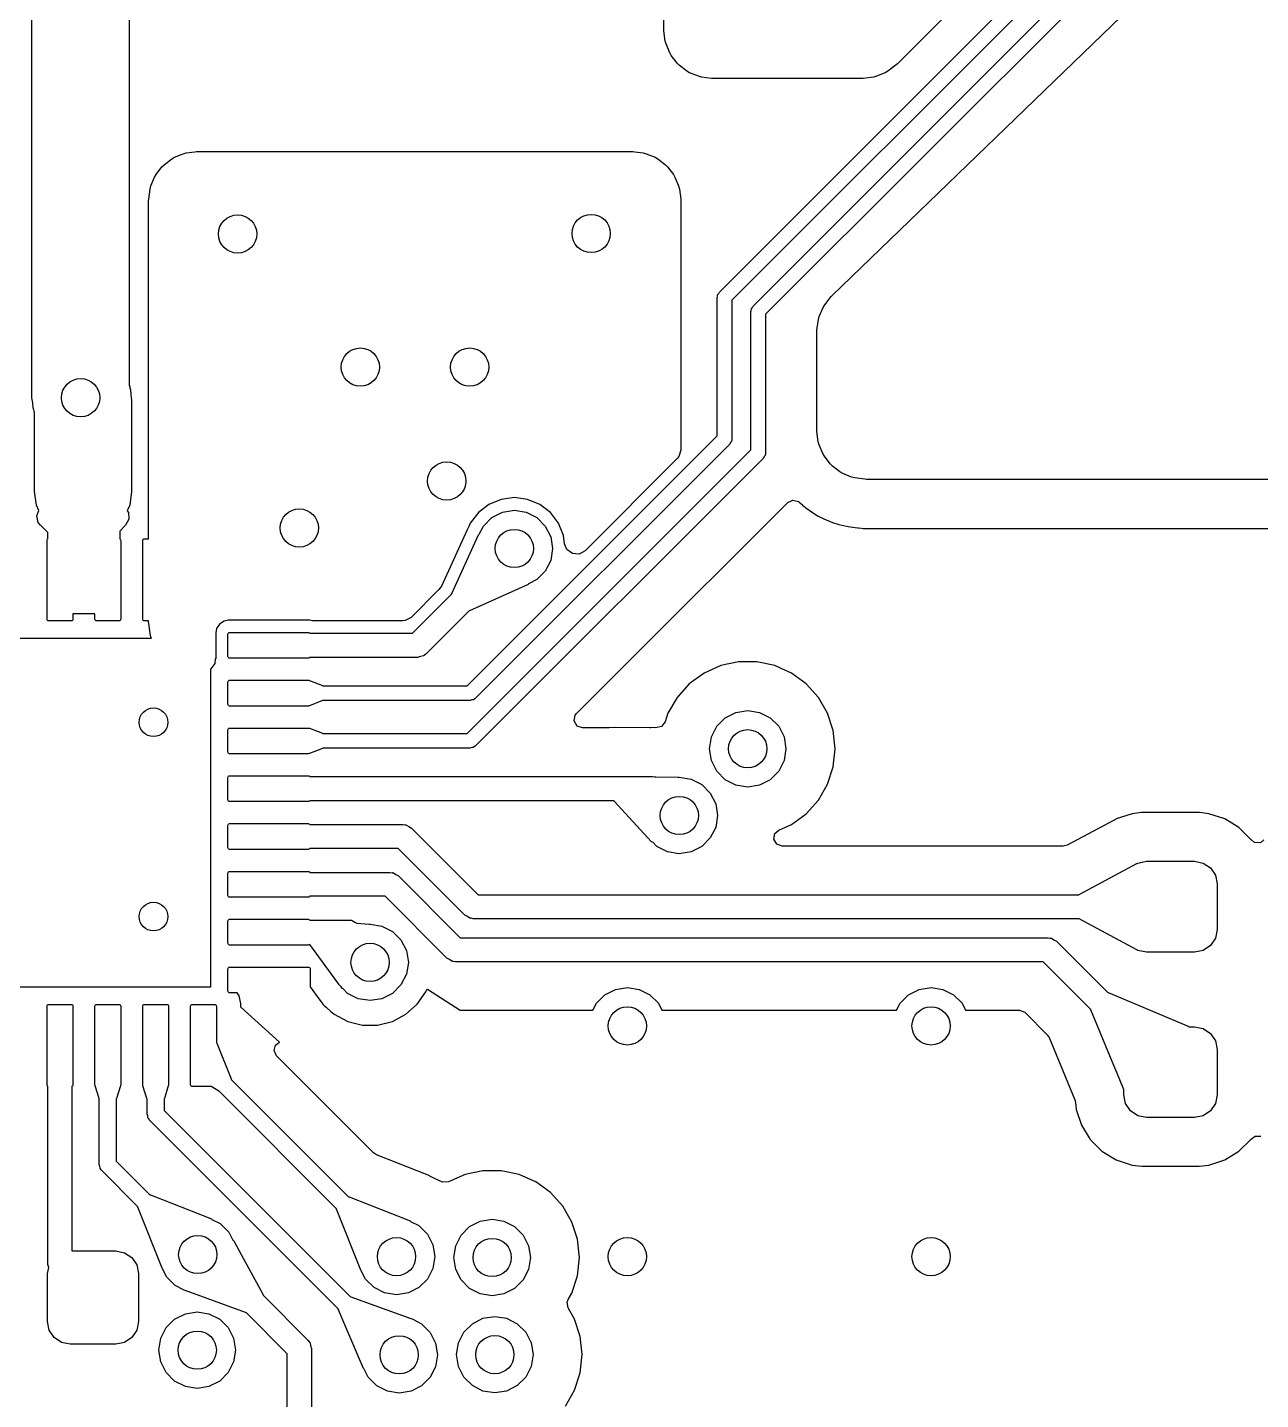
# Model space of a CAD drawing. Extents: x 106.8 to 191.4, y -142.2 to -57.6.
# Drawn here: x 153.02 to 165.91, y -133.39 to -119.04 of the extents above; entities that cross this region are included whole.
import ezdxf

# ---------------------------------------------------------------- set-up
doc = ezdxf.new("R2010")
doc.units = 0
doc.layers.add('BLACK', color=7, linetype='CONTINUOUS')

msp = doc.modelspace()

# ---------------------------------------------------------------- linework, layer by layer
at = {"layer": 'BLACK', "linetype": 'CONTINUOUS'}
for p, q in [((159.676, -119.057), (159.676, -106.501)), ((153.072, -122.911), (153.072, -113.404)), ((160.257, -121.806), (164.645, -117.418)), ((164.096, -117.439), (162.117, -119.419)), ((164.73, -117.548), (160.387, -121.891)), ((160.61, -121.952), (164.743, -117.818)), ((164.829, -117.948), (160.74, -122.037)), ((154.088, -118.318), (154.088, -122.782)), ((161.437, -121.841), (164.908, -118.487)), ((159.677, -119.074), (159.676, -119.057)), ((159.691, -119.181), (159.677, -119.074)), ((159.7, -119.212), (159.691, -119.181)), ((159.738, -119.304), (159.7, -119.212)), ((159.754, -119.333), (159.738, -119.304)), ((159.815, -119.412), (159.754, -119.333)), ((159.838, -119.435), (159.815, -119.412)), ((159.917, -119.495), (159.838, -119.435)), ((159.945, -119.512), (159.917, -119.495)), ((160.037, -119.55), (159.945, -119.512)), ((161.99, -119.512), (161.898, -119.55)), ((162.019, -119.495), (161.99, -119.512)), ((162.104, -119.43), (162.019, -119.495)), ((162.117, -119.419), (162.104, -119.43)), ((160.069, -119.558), (160.037, -119.55)), ((160.176, -119.573), (160.069, -119.558)), ((160.192, -119.574), (160.176, -119.573)), ((161.743, -119.574), (160.192, -119.574)), ((161.76, -119.573), (161.743, -119.574)), ((161.867, -119.558), (161.76, -119.573)), ((161.898, -119.55), (161.867, -119.558)), ((154.561, -120.397), (154.653, -120.359)), ((154.653, -120.359), (154.684, -120.351)), ((154.684, -120.351), (154.775, -120.339)), ((154.775, -120.339), (154.791, -120.337)), ((154.791, -120.337), (154.808, -120.336)), ((154.808, -120.336), (159.338, -120.336)), ((159.338, -120.336), (159.354, -120.337)), ((159.354, -120.337), (159.373, -120.339)), ((159.373, -120.339), (159.461, -120.351)), ((159.461, -120.351), (159.493, -120.359)), ((159.493, -120.359), (159.585, -120.397)), ((154.369, -120.576), (154.43, -120.498)), ((154.43, -120.498), (154.453, -120.474)), ((154.453, -120.474), (154.532, -120.414)), ((154.532, -120.414), (154.561, -120.397)), ((159.585, -120.397), (159.613, -120.414)), ((159.613, -120.414), (159.692, -120.474)), ((159.692, -120.474), (159.715, -120.498)), ((159.715, -120.498), (159.776, -120.576)), ((154.315, -120.697), (154.353, -120.605)), ((154.353, -120.605), (154.369, -120.576)), ((159.776, -120.576), (159.792, -120.605)), ((159.792, -120.605), (159.83, -120.697)), ((154.293, -120.834), (154.306, -120.729)), ((154.306, -120.729), (154.315, -120.697)), ((159.83, -120.697), (159.839, -120.729)), ((159.839, -120.729), (159.853, -120.835)), ((154.291, -120.852), (154.292, -120.835)), ((154.291, -124.385), (154.291, -120.852)), ((154.292, -120.835), (154.293, -120.834)), ((159.853, -120.835), (159.854, -120.852)), ((159.854, -120.852), (159.854, -123.459)), ((160.25, -121.821), (160.257, -121.806)), ((160.235, -121.853), (160.237, -121.85)), ((160.236, -121.855), (160.235, -121.853)), ((160.235, -121.86), (160.236, -121.855)), ((160.235, -123.311), (160.235, -121.86)), ((160.237, -121.85), (160.239, -121.834)), ((160.239, -121.834), (160.25, -121.821)), ((160.387, -121.891), (160.387, -123.342)), ((160.603, -121.967), (160.61, -121.952)), ((161.341, -121.968), (161.358, -121.939)), ((161.358, -121.939), (161.426, -121.853)), ((161.426, -121.853), (161.437, -121.841)), ((160.587, -122.006), (160.588, -122.001)), ((160.587, -123.457), (160.587, -122.006)), ((160.588, -121.999), (160.589, -121.996)), ((160.588, -122.001), (160.588, -121.999)), ((160.589, -121.996), (160.592, -121.98)), ((160.592, -121.98), (160.603, -121.967)), ((160.74, -122.037), (160.74, -123.488)), ((161.277, -122.203), (161.292, -122.094)), ((161.292, -122.094), (161.301, -122.062)), ((161.301, -122.062), (161.341, -121.968)), ((161.276, -122.22), (161.277, -122.203)), ((161.276, -123.248), (161.276, -122.22)), ((154.088, -122.782), (154.093, -122.793)), ((154.093, -122.793), (154.096, -122.811)), ((154.096, -122.811), (154.102, -122.828)), ((153.08, -122.964), (153.072, -122.911)), ((153.084, -123.019), (153.08, -122.964)), ((154.102, -122.828), (154.106, -122.882)), ((154.106, -122.882), (154.113, -122.936)), ((154.113, -122.936), (154.113, -123.892)), ((153.09, -123.036), (153.084, -123.019)), ((153.093, -123.054), (153.09, -123.036)), ((153.097, -123.064), (153.093, -123.054)), ((153.097, -123.892), (153.097, -123.064)), ((161.277, -123.265), (161.276, -123.248)), ((157.622, -125.923), (160.235, -123.311)), ((160.365, -123.396), (157.708, -126.053)), ((160.372, -123.381), (160.365, -123.396)), ((160.383, -123.368), (160.372, -123.381)), ((160.386, -123.352), (160.383, -123.368)), ((160.387, -123.342), (160.386, -123.347)), ((160.386, -123.347), (160.387, -123.349)), ((160.387, -123.349), (160.386, -123.352)), ((161.291, -123.372), (161.277, -123.265)), ((161.3, -123.403), (161.291, -123.372)), ((157.621, -126.423), (160.587, -123.457)), ((159.834, -123.527), (159.817, -123.548)), ((159.854, -123.459), (159.834, -123.527)), ((160.724, -123.527), (160.717, -123.542)), ((160.735, -123.514), (160.724, -123.527)), ((160.738, -123.498), (160.735, -123.514)), ((160.739, -123.495), (160.738, -123.498)), ((160.74, -123.488), (160.739, -123.493)), ((160.739, -123.493), (160.739, -123.495)), ((161.338, -123.495), (161.3, -123.403)), ((161.354, -123.524), (161.338, -123.495)), ((161.415, -123.603), (161.354, -123.524)), ((160.717, -123.542), (157.706, -126.553)), ((159.817, -123.548), (158.853, -124.512)), ((161.438, -123.626), (161.415, -123.603)), ((161.517, -123.686), (161.438, -123.626)), ((161.546, -123.703), (161.517, -123.686)), ((161.637, -123.741), (161.546, -123.703)), ((161.669, -123.749), (161.637, -123.741)), ((161.776, -123.764), (161.669, -123.749)), ((161.793, -123.765), (161.776, -123.764)), ((185.195, -123.765), (161.793, -123.765)), ((153.118, -124.035), (153.097, -123.892)), ((154.113, -123.892), (154.093, -124.035)), ((158.114, -123.956), (157.976, -123.974)), ((158.135, -123.959), (158.114, -123.956)), ((158.114, -123.956), (158.114, -123.956)), ((158.252, -123.974), (158.135, -123.959)), ((153.144, -124.091), (153.118, -124.035)), ((153.123, -124.146), (153.144, -124.091)), ((154.093, -124.035), (154.066, -124.093)), ((154.066, -124.093), (154.08, -124.111)), ((154.08, -124.111), (154.085, -124.182)), ((157.738, -124.112), (157.653, -124.222)), ((157.848, -124.028), (157.738, -124.112)), ((157.976, -123.974), (157.848, -124.028)), ((157.879, -124.165), (157.99, -124.108)), ((157.99, -124.108), (158.114, -124.088)), ((158.114, -124.088), (158.237, -124.108)), ((158.237, -124.108), (158.349, -124.165)), ((158.38, -124.028), (158.252, -123.974)), ((158.252, -123.974), (158.252, -123.974)), ((158.49, -124.112), (158.38, -124.028)), ((158.575, -124.222), (158.49, -124.112)), ((159.305, -125.673), (160.971, -124.007)), ((160.971, -124.007), (161.026, -123.982)), ((161.026, -123.982), (161.084, -123.997)), ((161.084, -123.997), (161.092, -124.003)), ((161.092, -124.003), (161.125, -124.032)), ((161.125, -124.032), (161.125, -124.032)), ((161.125, -124.032), (161.126, -124.033)), ((161.126, -124.033), (161.127, -124.034)), ((161.127, -124.034), (161.127, -124.034)), ((161.127, -124.034), (161.171, -124.068)), ((161.171, -124.068), (161.205, -124.094)), ((161.205, -124.094), (161.26, -124.131)), ((153.138, -124.216), (153.123, -124.146)), ((153.16, -124.245), (153.138, -124.216)), ((153.237, -124.322), (153.16, -124.245)), ((154.051, -124.245), (153.991, -124.305)), ((154.085, -124.182), (154.051, -124.245)), ((157.638, -124.258), (157.624, -124.284)), ((157.653, -124.222), (157.638, -124.258)), ((157.746, -124.339), (157.79, -124.253)), ((157.79, -124.253), (157.879, -124.165)), ((158.349, -124.165), (158.437, -124.253)), ((158.437, -124.253), (158.494, -124.365)), ((158.628, -124.351), (158.575, -124.222)), ((161.26, -124.131), (161.289, -124.148)), ((161.289, -124.148), (161.349, -124.177)), ((161.349, -124.177), (161.441, -124.215)), ((161.441, -124.215), (161.505, -124.237)), ((161.505, -124.237), (161.536, -124.245)), ((161.536, -124.245), (161.602, -124.259)), ((153.229, -124.403), (153.231, -124.396)), ((153.231, -124.396), (153.235, -124.39)), ((153.235, -124.39), (153.237, -124.388)), ((153.237, -124.388), (153.237, -124.322)), ((153.991, -124.305), (153.991, -124.388)), ((153.991, -124.388), (153.994, -124.39)), ((153.994, -124.39), (153.998, -124.396)), ((153.998, -124.396), (153.999, -124.403)), ((154.229, -124.403), (154.231, -124.396)), ((154.231, -124.396), (154.235, -124.39)), ((154.235, -124.39), (154.241, -124.386)), ((154.241, -124.386), (154.248, -124.385)), ((154.248, -124.385), (154.291, -124.385)), ((157.619, -124.291), (157.351, -124.88)), ((157.462, -124.957), (157.74, -124.346)), ((157.624, -124.284), (157.619, -124.291)), ((157.74, -124.346), (157.746, -124.339)), ((157.746, -124.339), (157.746, -124.339)), ((158.494, -124.365), (158.514, -124.488)), ((158.639, -124.439), (158.628, -124.351)), ((161.602, -124.259), (161.699, -124.271)), ((161.699, -124.271), (161.709, -124.273)), ((161.709, -124.273), (161.711, -124.273)), ((161.711, -124.273), (161.743, -124.276)), ((161.743, -124.276), (161.744, -124.276)), ((161.744, -124.276), (161.759, -124.277)), ((161.759, -124.277), (161.76, -124.277)), ((161.76, -124.277), (161.793, -124.278)), ((161.793, -124.278), (161.794, -124.278)), ((161.794, -124.278), (184.722, -124.278)), ((153.229, -125.226), (153.229, -124.403)), ((153.999, -124.403), (153.999, -125.226)), ((154.229, -125.226), (154.229, -124.403)), ((158.514, -124.488), (158.494, -124.612)), ((158.664, -124.498), (158.639, -124.439)), ((158.72, -124.541), (158.664, -124.498)), ((158.791, -124.546), (158.72, -124.541)), ((158.853, -124.512), (158.791, -124.546)), ((158.494, -124.612), (158.437, -124.724)), ((158.349, -124.812), (158.263, -124.856)), ((158.437, -124.724), (158.349, -124.812)), ((157.326, -124.917), (157.034, -125.208)), ((157.05, -125.373), (157.461, -124.962)), ((157.351, -124.88), (157.326, -124.917)), ((157.461, -124.962), (157.462, -124.957)), ((157.461, -124.962), (157.461, -124.962)), ((158.257, -124.863), (157.645, -125.141)), ((158.263, -124.856), (158.257, -124.863)), ((158.263, -124.856), (158.263, -124.856)), ((153.231, -125.233), (153.229, -125.226)), ((153.235, -125.239), (153.231, -125.233)), ((153.241, -125.243), (153.235, -125.239)), ((153.248, -125.245), (153.241, -125.243)), ((153.48, -125.245), (153.248, -125.245)), ((153.487, -125.243), (153.48, -125.245)), ((153.494, -125.239), (153.487, -125.243)), ((153.498, -125.233), (153.494, -125.239)), ((153.499, -125.226), (153.498, -125.233)), ((153.729, -125.17), (153.499, -125.17)), ((153.499, -125.17), (153.499, -125.226)), ((153.729, -125.226), (153.729, -125.17)), ((153.731, -125.233), (153.729, -125.226)), ((153.735, -125.239), (153.731, -125.233)), ((153.741, -125.243), (153.735, -125.239)), ((153.748, -125.245), (153.741, -125.243)), ((153.98, -125.245), (153.748, -125.245)), ((153.987, -125.243), (153.98, -125.245)), ((153.994, -125.239), (153.987, -125.243)), ((153.998, -125.233), (153.994, -125.239)), ((153.999, -125.226), (153.998, -125.233)), ((154.231, -125.233), (154.229, -125.226)), ((154.235, -125.239), (154.231, -125.233)), ((154.241, -125.243), (154.235, -125.239)), ((154.248, -125.245), (154.241, -125.243)), ((154.291, -125.245), (154.248, -125.245)), ((154.291, -125.255), (154.291, -125.245)), ((154.292, -125.271), (154.291, -125.255)), ((155.081, -125.246), (155.032, -125.278)), ((155.124, -125.237), (155.081, -125.246)), ((155.975, -125.237), (155.124, -125.237)), ((156.003, -125.243), (155.975, -125.237)), ((156.027, -125.245), (156.003, -125.243)), ((156.945, -125.245), (156.027, -125.245)), ((156.972, -125.242), (156.945, -125.245)), ((157.034, -125.208), (156.972, -125.242)), ((157.641, -125.141), (157.192, -125.589)), ((157.645, -125.141), (157.641, -125.141)), ((154.306, -125.378), (154.292, -125.271)), ((154.315, -125.41), (154.306, -125.378)), ((155, -125.326), (154.992, -125.369)), ((154.992, -125.369), (154.992, -125.643)), ((155.032, -125.278), (155, -125.326)), ((155.119, -125.383), (155.121, -125.376)), ((155.119, -125.616), (155.119, -125.383)), ((155.121, -125.376), (155.125, -125.37)), ((155.125, -125.37), (155.131, -125.366)), ((155.131, -125.366), (155.138, -125.365)), ((155.138, -125.365), (155.96, -125.365)), ((155.96, -125.365), (155.967, -125.366)), ((155.967, -125.366), (155.974, -125.37)), ((155.974, -125.37), (155.975, -125.373)), ((155.975, -125.373), (157.05, -125.373)), ((152.289, -125.425), (154.321, -125.425)), ((154.321, -125.425), (154.315, -125.41)), ((154.983, -125.691), (154.94, -125.747)), ((154.988, -125.643), (154.983, -125.691)), ((154.992, -125.643), (154.988, -125.643)), ((155.121, -125.623), (155.119, -125.616)), ((155.125, -125.629), (155.121, -125.623)), ((155.131, -125.633), (155.125, -125.629)), ((155.138, -125.635), (155.131, -125.633)), ((155.96, -125.635), (155.138, -125.635)), ((155.967, -125.633), (155.96, -125.635)), ((155.974, -125.629), (155.967, -125.633)), ((155.975, -125.627), (155.974, -125.629)), ((157.103, -125.627), (155.975, -125.627)), ((157.133, -125.618), (157.103, -125.627)), ((157.164, -125.611), (157.133, -125.618)), ((157.169, -125.607), (157.164, -125.611)), ((157.171, -125.606), (157.169, -125.607)), ((157.174, -125.603), (157.171, -125.606)), ((157.192, -125.589), (157.174, -125.603)), ((158.765, -126.214), (159.305, -125.673)), ((160.458, -125.673), (160.271, -125.713)), ((160.649, -125.673), (160.458, -125.673)), ((160.836, -125.713), (160.649, -125.673)), ((154.94, -125.747), (154.939, -125.748)), ((154.939, -125.748), (154.939, -129.075)), ((160.097, -125.791), (159.942, -125.903)), ((160.271, -125.713), (160.097, -125.791)), ((160.904, -125.744), (160.836, -125.713)), ((161.01, -125.791), (160.904, -125.744)), ((161.165, -125.903), (161.01, -125.791)), ((155.119, -125.883), (155.121, -125.876)), ((155.119, -126.116), (155.119, -125.883)), ((155.121, -125.876), (155.125, -125.87)), ((155.125, -125.87), (155.131, -125.866)), ((155.131, -125.866), (155.138, -125.865)), ((155.138, -125.865), (155.96, -125.865)), ((155.96, -125.865), (155.967, -125.866)), ((155.967, -125.866), (155.97, -125.867)), ((155.97, -125.867), (155.971, -125.868)), ((155.971, -125.868), (156.107, -125.92)), ((156.107, -125.92), (156.11, -125.923)), ((156.11, -125.923), (157.622, -125.923)), ((159.942, -125.903), (159.814, -126.045)), ((161.292, -126.045), (161.165, -125.903)), ((155.121, -126.123), (155.119, -126.116)), ((155.125, -126.129), (155.121, -126.123)), ((156.107, -126.079), (155.971, -126.132)), ((156.111, -126.076), (156.107, -126.079)), ((157.654, -126.076), (156.111, -126.076)), ((156.111, -126.076), (156.111, -126.076)), ((157.67, -126.07), (157.654, -126.076)), ((157.686, -126.069), (157.67, -126.07)), ((157.7, -126.059), (157.686, -126.069)), ((157.703, -126.058), (157.7, -126.059)), ((157.704, -126.056), (157.703, -126.058)), ((157.708, -126.053), (157.704, -126.056)), ((159.814, -126.045), (159.719, -126.21)), ((161.388, -126.21), (161.292, -126.045)), ((155.131, -126.133), (155.125, -126.129)), ((155.138, -126.135), (155.131, -126.133)), ((155.96, -126.135), (155.138, -126.135)), ((155.967, -126.133), (155.96, -126.135)), ((155.97, -126.132), (155.967, -126.133)), ((155.971, -126.132), (155.97, -126.132)), ((158.74, -126.291), (158.751, -126.232)), ((158.751, -126.232), (158.765, -126.214)), ((159.719, -126.21), (159.689, -126.302)), ((160.23, -126.347), (160.318, -126.258)), ((160.318, -126.258), (160.43, -126.202)), ((160.43, -126.202), (160.553, -126.182)), ((160.553, -126.182), (160.677, -126.202)), ((160.677, -126.202), (160.789, -126.258)), ((160.789, -126.258), (160.877, -126.347)), ((161.447, -126.392), (161.388, -126.21)), ((155.119, -126.383), (155.121, -126.376)), ((155.119, -126.616), (155.119, -126.383)), ((155.121, -126.376), (155.125, -126.37)), ((155.125, -126.37), (155.131, -126.366)), ((155.131, -126.366), (155.138, -126.365)), ((155.138, -126.365), (155.96, -126.365)), ((155.96, -126.365), (155.967, -126.366)), ((155.967, -126.366), (155.97, -126.367)), ((155.97, -126.367), (155.971, -126.368)), ((155.971, -126.368), (156.107, -126.42)), ((158.77, -126.344), (158.74, -126.291)), ((158.827, -126.364), (158.77, -126.344)), ((159.092, -126.364), (158.827, -126.364)), ((159.105, -126.362), (159.092, -126.364)), ((159.165, -126.359), (159.105, -126.362)), ((159.166, -126.359), (159.165, -126.359)), ((159.165, -126.359), (159.165, -126.359)), ((159.167, -126.359), (159.166, -126.359)), ((159.166, -126.359), (159.166, -126.359)), ((159.531, -126.363), (159.167, -126.359)), ((159.167, -126.359), (159.167, -126.359)), ((159.54, -126.363), (159.531, -126.363)), ((159.578, -126.359), (159.54, -126.363)), ((159.592, -126.362), (159.578, -126.359)), ((159.593, -126.362), (159.592, -126.362)), ((159.652, -126.349), (159.593, -126.362)), ((159.689, -126.302), (159.652, -126.349)), ((160.173, -126.458), (160.23, -126.347)), ((160.877, -126.347), (160.934, -126.458)), ((161.467, -126.582), (161.447, -126.392)), ((156.107, -126.42), (156.11, -126.423)), ((156.11, -126.423), (157.621, -126.423)), ((157.706, -126.553), (157.702, -126.556)), ((160.153, -126.582), (160.173, -126.458)), ((160.934, -126.458), (160.953, -126.582)), ((155.121, -126.623), (155.119, -126.616)), ((155.125, -126.629), (155.121, -126.623)), ((155.131, -126.633), (155.125, -126.629)), ((155.138, -126.635), (155.131, -126.633)), ((155.96, -126.635), (155.138, -126.635)), ((155.967, -126.633), (155.96, -126.635)), ((155.97, -126.632), (155.967, -126.633)), ((155.971, -126.632), (155.97, -126.632)), ((156.107, -126.579), (155.971, -126.632)), ((156.111, -126.576), (156.107, -126.579)), ((157.652, -126.576), (156.111, -126.576)), ((156.111, -126.576), (156.111, -126.576)), ((157.668, -126.57), (157.652, -126.576)), ((157.685, -126.569), (157.668, -126.57)), ((157.698, -126.559), (157.685, -126.569)), ((157.701, -126.558), (157.698, -126.559)), ((157.702, -126.556), (157.701, -126.558)), ((160.173, -126.706), (160.153, -126.582)), ((160.953, -126.582), (160.934, -126.706)), ((161.447, -126.772), (161.467, -126.582)), ((160.23, -126.817), (160.173, -126.706)), ((160.318, -126.906), (160.23, -126.817)), ((160.877, -126.817), (160.789, -126.906)), ((160.934, -126.706), (160.877, -126.817)), ((161.388, -126.953), (161.447, -126.772)), ((155.119, -126.883), (155.121, -126.876)), ((155.119, -127.116), (155.119, -126.883)), ((155.121, -126.876), (155.125, -126.87)), ((155.125, -126.87), (155.131, -126.866)), ((155.131, -126.866), (155.138, -126.865)), ((155.138, -126.865), (155.96, -126.865)), ((155.96, -126.865), (155.967, -126.866)), ((155.967, -126.866), (155.974, -126.87)), ((155.974, -126.87), (155.975, -126.873)), ((155.975, -126.873), (159.558, -126.873)), ((159.558, -126.873), (159.58, -126.876)), ((159.58, -126.876), (159.585, -126.876)), ((159.585, -126.876), (159.587, -126.877)), ((159.587, -126.877), (159.592, -126.877)), ((159.592, -126.877), (159.827, -126.88)), ((159.827, -126.88), (159.83, -126.882)), ((159.83, -126.882), (159.838, -126.88)), ((159.838, -126.88), (159.962, -126.9)), ((159.962, -126.9), (160.073, -126.957)), ((160.073, -126.957), (160.162, -127.045)), ((160.43, -126.962), (160.318, -126.906)), ((160.553, -126.982), (160.43, -126.962)), ((160.677, -126.962), (160.553, -126.982)), ((160.789, -126.906), (160.677, -126.962)), ((161.292, -127.119), (161.388, -126.953)), ((155.121, -127.123), (155.119, -127.116)), ((155.125, -127.129), (155.121, -127.123)), ((155.975, -127.127), (155.974, -127.129)), ((159.156, -127.127), (155.975, -127.127)), ((159.157, -127.13), (159.156, -127.127)), ((160.162, -127.045), (160.219, -127.157)), ((161.165, -127.261), (161.292, -127.119)), ((155.131, -127.133), (155.125, -127.129)), ((155.138, -127.135), (155.131, -127.133)), ((155.96, -127.135), (155.138, -127.135)), ((155.967, -127.133), (155.96, -127.135)), ((155.974, -127.129), (155.967, -127.133)), ((159.547, -127.554), (159.157, -127.13)), ((160.219, -127.157), (160.238, -127.28)), ((161.01, -127.373), (161.165, -127.261)), ((164.57, -127.261), (164.405, -127.315)), ((164.67, -127.25), (164.57, -127.261)), ((164.672, -127.25), (164.67, -127.25)), ((164.67, -127.25), (164.67, -127.25)), ((164.675, -127.25), (164.672, -127.25)), ((165.27, -127.25), (164.675, -127.25)), ((164.675, -127.25), (164.675, -127.25)), ((165.272, -127.25), (165.27, -127.25)), ((165.274, -127.25), (165.272, -127.25)), ((165.349, -127.258), (165.274, -127.25)), ((165.274, -127.25), (165.274, -127.25)), ((165.374, -127.261), (165.349, -127.258)), ((165.54, -127.315), (165.374, -127.261)), ((155.119, -127.383), (155.121, -127.376)), ((155.119, -127.616), (155.119, -127.383)), ((155.121, -127.376), (155.125, -127.37)), ((155.125, -127.37), (155.131, -127.366)), ((155.131, -127.366), (155.138, -127.365)), ((155.138, -127.365), (155.96, -127.365)), ((155.96, -127.365), (155.967, -127.366)), ((155.967, -127.366), (155.974, -127.37)), ((155.974, -127.37), (155.977, -127.375)), ((155.977, -127.375), (156.95, -127.375)), ((156.95, -127.375), (156.972, -127.378)), ((156.972, -127.378), (156.976, -127.377)), ((156.976, -127.377), (156.979, -127.379)), ((156.979, -127.379), (156.985, -127.38)), ((156.985, -127.38), (157.011, -127.396)), ((157.011, -127.396), (157.038, -127.411)), ((157.038, -127.411), (157.736, -128.109)), ((160.219, -127.404), (160.162, -127.515)), ((160.238, -127.28), (160.219, -127.404)), ((160.878, -127.432), (161.01, -127.373)), ((164.383, -127.327), (163.891, -127.59)), ((164.396, -127.321), (164.383, -127.327)), ((164.405, -127.315), (164.396, -127.321)), ((165.688, -127.407), (165.54, -127.315)), ((165.819, -127.538), (165.688, -127.407)), ((165.688, -127.407), (165.688, -127.407)), ((159.548, -127.554), (159.547, -127.554)), ((159.556, -127.558), (159.548, -127.554)), ((159.557, -127.557), (159.556, -127.558)), ((159.603, -127.604), (159.557, -127.557)), ((160.162, -127.515), (160.073, -127.604)), ((160.827, -127.527), (160.838, -127.468)), ((160.857, -127.58), (160.827, -127.527)), ((160.838, -127.468), (160.878, -127.432)), ((165.82, -127.536), (165.819, -127.538)), ((165.852, -127.563), (165.82, -127.536)), ((165.949, -127.536), (165.912, -127.565)), ((155.121, -127.623), (155.119, -127.616)), ((155.125, -127.629), (155.121, -127.623)), ((155.131, -127.633), (155.125, -127.629)), ((155.138, -127.635), (155.131, -127.633)), ((155.96, -127.635), (155.138, -127.635)), ((155.967, -127.633), (155.96, -127.635)), ((155.974, -127.629), (155.967, -127.633)), ((155.977, -127.625), (155.974, -127.629)), ((156.898, -127.625), (155.977, -127.625)), ((157.596, -128.322), (156.898, -127.625)), ((159.715, -127.661), (159.603, -127.604)), ((159.838, -127.68), (159.715, -127.661)), ((159.962, -127.661), (159.838, -127.68)), ((160.073, -127.604), (159.962, -127.661)), ((160.914, -127.6), (160.857, -127.58)), ((163.85, -127.6), (160.914, -127.6)), ((163.891, -127.59), (163.85, -127.6)), ((165.912, -127.565), (165.852, -127.563)), ((164.016, -128.105), (164.622, -127.781)), ((164.622, -127.781), (164.624, -127.781)), ((164.624, -127.781), (164.631, -127.777)), ((164.631, -127.777), (164.722, -127.759)), ((164.722, -127.759), (165.222, -127.759)), ((165.222, -127.759), (165.313, -127.777)), ((165.313, -127.777), (165.39, -127.828)), ((165.39, -127.828), (165.442, -127.905)), ((155.119, -127.883), (155.121, -127.876)), ((155.119, -128.116), (155.119, -127.883)), ((155.121, -127.876), (155.125, -127.87)), ((155.125, -127.87), (155.131, -127.866)), ((155.131, -127.866), (155.138, -127.865)), ((155.138, -127.865), (155.96, -127.865)), ((155.96, -127.865), (155.967, -127.866)), ((155.967, -127.866), (155.974, -127.87)), ((155.974, -127.87), (155.977, -127.875)), ((155.977, -127.875), (156.814, -127.875)), ((156.814, -127.875), (156.836, -127.878)), ((156.836, -127.878), (156.84, -127.877)), ((156.84, -127.877), (156.842, -127.879)), ((156.842, -127.879), (156.849, -127.88)), ((156.849, -127.88), (156.875, -127.896)), ((156.875, -127.896), (156.902, -127.911)), ((156.902, -127.911), (157.549, -128.559)), ((165.442, -127.905), (165.46, -127.996)), ((155.121, -128.123), (155.119, -128.116)), ((155.125, -128.129), (155.121, -128.123)), ((155.131, -128.133), (155.125, -128.129)), ((155.974, -128.129), (155.967, -128.133)), ((155.977, -128.125), (155.974, -128.129)), ((156.762, -128.125), (155.977, -128.125)), ((157.409, -128.772), (156.762, -128.125)), ((157.736, -128.109), (164.013, -128.109)), ((164.013, -128.107), (164.016, -128.105)), ((164.013, -128.109), (164.013, -128.107)), ((165.46, -127.996), (165.46, -128.471)), ((155.138, -128.135), (155.131, -128.133)), ((155.96, -128.135), (155.138, -128.135)), ((155.967, -128.133), (155.96, -128.135)), ((155.119, -128.383), (155.121, -128.376)), ((155.119, -128.616), (155.119, -128.383)), ((155.121, -128.376), (155.125, -128.37)), ((155.125, -128.37), (155.131, -128.366)), ((155.131, -128.366), (155.138, -128.365)), ((155.138, -128.365), (155.96, -128.365)), ((155.96, -128.365), (155.967, -128.366)), ((155.967, -128.366), (155.974, -128.37)), ((155.974, -128.37), (155.975, -128.373)), ((155.975, -128.373), (156.385, -128.373)), ((156.385, -128.373), (156.407, -128.376)), ((156.407, -128.376), (156.412, -128.376)), ((156.412, -128.376), (156.414, -128.377)), ((156.414, -128.377), (156.42, -128.378)), ((156.42, -128.378), (156.447, -128.395)), ((156.447, -128.395), (156.469, -128.407)), ((156.469, -128.407), (156.595, -128.416)), ((156.595, -128.416), (156.599, -128.417)), ((156.599, -128.417), (156.606, -128.416)), ((156.606, -128.416), (156.729, -128.436)), ((157.623, -128.337), (157.596, -128.322)), ((157.649, -128.354), (157.623, -128.337)), ((157.655, -128.354), (157.649, -128.354)), ((157.657, -128.356), (157.655, -128.354)), ((157.662, -128.355), (157.657, -128.356)), ((157.684, -128.359), (157.662, -128.355)), ((164.013, -128.359), (157.684, -128.359)), ((164.016, -128.362), (164.013, -128.359)), ((164.622, -128.686), (164.016, -128.362)), ((156.729, -128.436), (156.841, -128.493)), ((156.841, -128.493), (156.929, -128.581)), ((157.549, -128.559), (163.692, -128.559)), ((163.692, -128.559), (163.714, -128.562)), ((163.714, -128.562), (163.719, -128.561)), ((163.719, -128.561), (163.721, -128.563)), ((165.442, -128.562), (165.39, -128.639)), ((165.46, -128.471), (165.442, -128.562)), ((155.121, -128.623), (155.119, -128.616)), ((155.125, -128.629), (155.121, -128.623)), ((155.131, -128.633), (155.125, -128.629)), ((155.138, -128.635), (155.131, -128.633)), ((155.96, -128.635), (155.138, -128.635)), ((155.967, -128.633), (155.96, -128.635)), ((155.974, -128.629), (155.967, -128.633)), ((155.975, -128.627), (155.974, -128.629)), ((155.976, -128.63), (155.975, -128.627)), ((156.27, -129.028), (155.976, -128.63)), ((156.929, -128.581), (156.986, -128.693)), ((156.986, -128.693), (157.006, -128.816)), ((163.721, -128.563), (163.727, -128.564)), ((163.727, -128.564), (163.753, -128.58)), ((163.753, -128.58), (163.78, -128.595)), ((163.78, -128.595), (164.316, -129.131)), ((164.625, -128.686), (164.622, -128.686)), ((164.631, -128.691), (164.625, -128.686)), ((164.722, -128.709), (164.631, -128.691)), ((165.313, -128.691), (165.222, -128.709)), ((165.39, -128.639), (165.313, -128.691)), ((157.006, -128.816), (156.986, -128.94)), ((157.436, -128.787), (157.409, -128.772)), ((157.462, -128.804), (157.436, -128.787)), ((157.469, -128.804), (157.462, -128.804)), ((157.471, -128.806), (157.469, -128.804)), ((157.475, -128.805), (157.471, -128.806)), ((157.498, -128.809), (157.475, -128.805)), ((163.64, -128.809), (157.498, -128.809)), ((164.14, -129.309), (163.64, -128.809)), ((165.222, -128.709), (164.722, -128.709)), ((155.119, -128.883), (155.121, -128.876)), ((155.119, -129.116), (155.119, -128.883)), ((155.121, -128.876), (155.125, -128.87)), ((155.125, -128.87), (155.131, -128.866)), ((155.131, -128.866), (155.138, -128.865)), ((155.138, -128.865), (155.96, -128.865)), ((155.96, -128.865), (155.967, -128.866)), ((155.967, -128.866), (155.974, -128.87)), ((155.974, -128.87), (155.978, -128.876)), ((155.978, -128.876), (155.979, -128.883)), ((155.979, -128.883), (155.979, -129.071)), ((156.986, -128.94), (156.929, -129.051)), ((154.939, -129.075), (152.289, -129.075)), ((155.121, -129.123), (155.119, -129.116)), ((155.125, -129.129), (155.121, -129.123)), ((155.131, -129.133), (155.125, -129.129)), ((155.138, -129.135), (155.131, -129.133)), ((155.216, -129.135), (155.138, -129.135)), ((155.229, -129.154), (155.216, -129.135)), ((155.979, -129.071), (156.082, -129.21)), ((156.282, -129.051), (156.27, -129.028)), ((156.303, -129.072), (156.282, -129.051)), ((156.315, -129.088), (156.303, -129.072)), ((156.316, -129.09), (156.315, -129.088)), ((156.323, -129.093), (156.316, -129.09)), ((156.371, -129.14), (156.323, -129.093)), ((156.929, -129.051), (156.841, -129.14)), ((157.099, -129.253), (157.189, -129.123)), ((157.189, -129.123), (157.194, -129.111)), ((157.194, -129.111), (157.206, -129.095)), ((157.206, -129.095), (157.547, -129.317)), ((159.06, -129.156), (159.171, -129.099)), ((159.171, -129.099), (159.295, -129.08)), ((159.295, -129.08), (159.419, -129.099)), ((159.419, -129.099), (159.53, -129.156)), ((162.235, -129.156), (162.346, -129.099)), ((162.346, -129.099), (162.47, -129.08)), ((162.47, -129.08), (162.594, -129.099)), ((162.594, -129.099), (162.705, -129.156)), ((164.316, -129.131), (164.317, -129.131)), ((164.317, -129.131), (164.321, -129.132)), ((164.321, -129.132), (165.158, -129.484)), ((153.229, -129.273), (153.231, -129.266)), ((153.229, -130.096), (153.229, -129.273)), ((153.231, -129.266), (153.235, -129.26)), ((153.235, -129.26), (153.241, -129.256)), ((153.241, -129.256), (153.248, -129.255)), ((153.248, -129.255), (153.48, -129.255)), ((153.48, -129.255), (153.487, -129.256)), ((153.487, -129.256), (153.494, -129.26)), ((153.494, -129.26), (153.498, -129.266)), ((153.498, -129.266), (153.499, -129.273)), ((153.499, -129.273), (153.499, -130.096)), ((153.729, -129.273), (153.731, -129.266)), ((153.729, -130.096), (153.729, -129.273)), ((153.731, -129.266), (153.735, -129.26)), ((153.735, -129.26), (153.741, -129.256)), ((153.741, -129.256), (153.748, -129.255)), ((153.748, -129.255), (153.98, -129.255)), ((153.98, -129.255), (153.987, -129.256)), ((153.987, -129.256), (153.994, -129.26)), ((153.994, -129.26), (153.998, -129.266)), ((153.998, -129.266), (153.999, -129.273)), ((153.999, -129.273), (153.999, -130.096)), ((154.229, -129.273), (154.231, -129.266)), ((154.229, -130.096), (154.229, -129.273)), ((154.231, -129.266), (154.235, -129.26)), ((154.235, -129.26), (154.241, -129.256)), ((154.241, -129.256), (154.248, -129.255)), ((154.248, -129.255), (154.48, -129.255)), ((154.48, -129.255), (154.487, -129.256)), ((154.487, -129.256), (154.494, -129.26)), ((154.494, -129.26), (154.498, -129.266)), ((154.498, -129.266), (154.499, -129.273)), ((154.499, -129.273), (154.499, -130.096)), ((154.729, -129.273), (154.731, -129.266)), ((154.729, -130.096), (154.729, -129.273)), ((154.731, -129.266), (154.735, -129.26)), ((154.735, -129.26), (154.741, -129.256)), ((154.741, -129.256), (154.748, -129.255)), ((154.748, -129.255), (154.98, -129.255)), ((154.98, -129.255), (154.987, -129.256)), ((154.987, -129.256), (154.994, -129.26)), ((154.994, -129.26), (154.998, -129.266)), ((154.998, -129.266), (154.999, -129.273)), ((154.999, -129.273), (154.999, -129.655)), ((155.238, -129.167), (155.229, -129.154)), ((155.254, -129.247), (155.238, -129.167)), ((155.254, -129.283), (155.254, -129.247)), ((155.254, -129.247), (155.254, -129.247)), ((156.082, -129.21), (156.084, -129.213)), ((156.084, -129.213), (156.112, -129.253)), ((156.112, -129.253), (156.112, -129.253)), ((156.112, -129.253), (156.119, -129.26)), ((156.119, -129.26), (156.128, -129.268)), ((156.128, -129.268), (156.132, -129.273)), ((156.132, -129.273), (156.132, -129.273)), ((156.132, -129.273), (156.146, -129.283)), ((156.482, -129.197), (156.371, -129.14)), ((156.606, -129.216), (156.482, -129.197)), ((156.729, -129.197), (156.606, -129.216)), ((156.841, -129.14), (156.729, -129.197)), ((156.98, -129.359), (157.099, -129.253)), ((158.934, -129.317), (158.971, -129.244)), ((158.971, -129.244), (159.06, -129.156)), ((159.53, -129.156), (159.619, -129.244)), ((159.619, -129.244), (159.656, -129.317)), ((162.109, -129.317), (162.146, -129.244)), ((162.146, -129.244), (162.235, -129.156)), ((162.705, -129.156), (162.794, -129.244)), ((162.794, -129.244), (162.831, -129.317)), ((155.658, -129.651), (155.254, -129.283)), ((156.146, -129.283), (156.197, -129.329)), ((156.197, -129.329), (156.231, -129.359)), ((156.231, -129.359), (156.372, -129.433)), ((156.839, -129.433), (156.98, -129.359)), ((157.547, -129.317), (158.934, -129.317)), ((159.656, -129.317), (162.109, -129.317)), ((162.831, -129.317), (163.393, -129.317)), ((163.393, -129.317), (163.45, -129.338)), ((163.45, -129.338), (163.455, -129.343)), ((163.455, -129.343), (163.684, -129.572)), ((164.14, -129.313), (164.14, -129.309)), ((164.363, -129.853), (164.14, -129.313)), ((156.372, -129.433), (156.526, -129.471)), ((156.526, -129.471), (156.526, -129.471)), ((156.526, -129.471), (156.685, -129.471)), ((156.685, -129.471), (156.839, -129.433)), ((156.685, -129.471), (156.685, -129.471)), ((165.158, -129.484), (165.163, -129.489)), ((165.163, -129.489), (165.222, -129.489)), ((165.222, -129.489), (165.313, -129.507)), ((165.313, -129.507), (165.39, -129.558)), ((165.39, -129.558), (165.442, -129.635)), ((154.999, -129.655), (155.003, -129.66)), ((155.003, -129.66), (155.155, -130.035)), ((155.602, -129.738), (155.617, -129.68)), ((155.617, -129.68), (155.658, -129.651)), ((163.684, -129.572), (163.703, -129.6)), ((163.703, -129.6), (163.973, -130.253)), ((165.442, -129.635), (165.46, -129.726)), ((155.627, -129.793), (155.602, -129.738)), ((156.642, -130.808), (155.627, -129.793)), ((164.41, -129.966), (164.363, -129.853)), ((165.46, -129.726), (165.46, -130.201)), ((164.48, -130.137), (164.41, -129.966)), ((153.231, -130.103), (153.229, -130.096)), ((153.235, -130.109), (153.231, -130.103)), ((153.239, -130.112), (153.235, -130.109)), ((153.239, -131.976), (153.239, -130.112)), ((153.494, -130.109), (153.489, -130.112)), ((153.489, -130.112), (153.489, -131.834)), ((153.498, -130.103), (153.494, -130.109)), ((153.499, -130.096), (153.498, -130.103)), ((153.731, -130.103), (153.729, -130.096)), ((153.732, -130.105), (153.731, -130.103)), ((153.732, -130.106), (153.732, -130.105)), ((153.773, -130.241), (153.732, -130.106)), ((153.997, -130.106), (153.956, -130.241)), ((153.998, -130.103), (153.997, -130.105)), ((153.997, -130.105), (153.997, -130.106)), ((153.999, -130.096), (153.998, -130.103)), ((154.231, -130.103), (154.229, -130.096)), ((154.232, -130.105), (154.231, -130.103)), ((154.232, -130.106), (154.232, -130.105)), ((154.273, -130.241), (154.232, -130.106)), ((154.497, -130.106), (154.456, -130.241)), ((154.498, -130.103), (154.497, -130.105)), ((154.497, -130.105), (154.497, -130.106)), ((154.499, -130.096), (154.498, -130.103)), ((154.731, -130.103), (154.729, -130.096)), ((154.735, -130.109), (154.731, -130.103)), ((154.741, -130.113), (154.735, -130.109)), ((154.748, -130.115), (154.741, -130.113)), ((154.948, -130.115), (154.748, -130.115)), ((154.95, -130.117), (154.948, -130.115)), ((155.024, -130.163), (154.95, -130.117)), ((155.155, -130.035), (155.154, -130.039)), ((155.154, -130.039), (156.382, -131.266)), ((164.485, -130.142), (164.48, -130.137)), ((153.775, -130.246), (153.773, -130.241)), ((153.775, -130.93), (153.775, -130.246)), ((153.956, -130.241), (153.953, -130.244)), ((153.953, -130.244), (153.953, -130.893)), ((154.275, -130.246), (154.273, -130.241)), ((154.275, -130.403), (154.275, -130.246)), ((154.456, -130.241), (154.453, -130.244)), ((154.453, -130.244), (154.453, -130.366)), ((155.028, -130.164), (155.024, -130.163)), ((156.256, -131.393), (155.028, -130.164)), ((163.973, -130.253), (163.979, -130.278)), ((163.979, -130.278), (163.987, -130.353)), ((164.485, -130.201), (164.485, -130.142)), ((164.503, -130.292), (164.485, -130.201)), ((165.46, -130.201), (165.442, -130.292)), ((154.282, -130.421), (154.275, -130.403)), ((154.284, -130.44), (154.282, -130.421)), ((154.453, -130.366), (156.398, -132.311)), ((163.987, -130.353), (164.041, -130.519)), ((164.554, -130.369), (164.503, -130.292)), ((164.631, -130.421), (164.554, -130.369)), ((164.722, -130.439), (164.631, -130.421)), ((165.313, -130.421), (165.222, -130.439)), ((165.39, -130.369), (165.313, -130.421)), ((165.442, -130.292), (165.39, -130.369)), ((154.295, -130.456), (154.284, -130.44)), ((154.296, -130.46), (154.295, -130.456)), ((154.298, -130.461), (154.296, -130.46)), ((154.301, -130.466), (154.298, -130.461)), ((156.273, -132.438), (154.301, -130.466)), ((164.041, -130.519), (164.133, -130.667)), ((165.222, -130.439), (164.722, -130.439)), ((164.133, -130.667), (164.256, -130.79)), ((165.688, -130.79), (165.811, -130.667)), ((165.811, -130.667), (165.819, -130.66)), ((165.811, -130.667), (165.811, -130.667)), ((165.819, -130.66), (165.82, -130.661)), ((165.82, -130.661), (165.857, -130.632)), ((165.857, -130.632), (165.917, -130.634)), ((156.672, -130.828), (156.642, -130.808)), ((157.213, -131.041), (156.672, -130.828)), ((164.256, -130.79), (164.405, -130.882)), ((165.54, -130.882), (165.688, -130.79)), ((153.782, -130.948), (153.775, -130.93)), ((153.784, -130.968), (153.782, -130.948)), ((153.795, -130.984), (153.784, -130.968)), ((153.796, -130.987), (153.795, -130.984)), ((153.798, -130.989), (153.796, -130.987)), ((153.801, -130.993), (153.798, -130.989)), ((154.179, -131.371), (153.801, -130.993)), ((153.953, -130.893), (154.304, -131.245)), ((157.786, -130.994), (157.599, -131.033)), ((157.977, -130.994), (157.786, -130.994)), ((158.164, -131.033), (157.977, -130.994)), ((164.405, -130.882), (164.57, -130.937)), ((164.57, -130.937), (164.672, -130.947)), ((164.672, -130.947), (165.272, -130.947)), ((165.272, -130.947), (165.374, -130.937)), ((165.374, -130.937), (165.54, -130.882)), ((157.243, -131.058), (157.213, -131.041)), ((157.213, -131.041), (157.213, -131.041)), ((157.213, -131.041), (157.213, -131.041)), ((157.251, -131.062), (157.243, -131.058)), ((157.34, -131.102), (157.251, -131.062)), ((157.366, -131.115), (157.34, -131.102)), ((157.426, -131.111), (157.366, -131.115)), ((157.599, -131.033), (157.426, -131.111)), ((158.264, -131.078), (158.164, -131.033)), ((158.338, -131.111), (158.264, -131.078)), ((158.493, -131.223), (158.338, -131.111)), ((154.304, -131.245), (154.305, -131.245)), ((154.305, -131.245), (154.309, -131.245)), ((154.309, -131.245), (154.947, -131.497)), ((156.382, -131.266), (156.382, -131.266)), ((156.382, -131.266), (156.386, -131.267)), ((156.386, -131.267), (157.024, -131.519)), ((158.621, -131.365), (158.493, -131.223)), ((154.179, -131.375), (154.179, -131.371)), ((154.431, -132.013), (154.179, -131.375)), ((156.256, -131.397), (156.256, -131.393)), ((156.508, -132.035), (156.256, -131.397)), ((158.716, -131.531), (158.621, -131.365)), ((154.947, -131.497), (154.953, -131.503)), ((154.953, -131.503), (155.04, -131.547)), ((155.04, -131.547), (155.129, -131.636)), ((157.024, -131.519), (157.03, -131.525)), ((157.03, -131.525), (157.117, -131.569)), ((157.117, -131.569), (157.206, -131.657)), ((157.646, -131.579), (157.758, -131.522)), ((157.758, -131.522), (157.882, -131.502)), ((157.882, -131.502), (158.005, -131.522)), ((158.005, -131.522), (158.117, -131.579)), ((158.775, -131.712), (158.716, -131.531)), ((155.129, -131.636), (155.172, -131.722)), ((157.206, -131.657), (157.263, -131.769)), ((157.501, -131.779), (157.558, -131.667)), ((157.558, -131.667), (157.646, -131.579)), ((158.117, -131.579), (158.205, -131.667)), ((158.205, -131.667), (158.262, -131.779)), ((158.795, -131.902), (158.775, -131.712)), ((153.489, -131.834), (153.947, -131.834)), ((153.947, -131.834), (154.038, -131.852)), ((154.038, -131.852), (154.115, -131.903)), ((155.172, -131.722), (155.174, -131.722)), ((155.174, -131.722), (155.18, -131.727)), ((155.18, -131.727), (155.257, -131.87)), ((157.263, -131.769), (157.282, -131.893)), ((157.482, -131.902), (157.501, -131.779)), ((158.262, -131.779), (158.282, -131.902)), ((153.235, -132.071), (153.248, -132.005)), ((153.248, -132.005), (153.239, -131.976)), ((154.115, -131.903), (154.167, -131.98)), ((154.167, -131.98), (154.185, -132.071)), ((155.257, -131.87), (155.459, -132.241)), ((157.282, -131.893), (157.263, -132.016)), ((157.501, -132.026), (157.482, -131.902)), ((158.282, -131.902), (158.262, -132.026)), ((158.775, -132.092), (158.795, -131.902)), ((153.235, -132.571), (153.235, -132.071)), ((154.185, -132.071), (154.185, -132.571)), ((154.437, -132.019), (154.431, -132.013)), ((154.431, -132.013), (154.431, -132.013)), ((154.481, -132.106), (154.437, -132.019)), ((154.57, -132.195), (154.481, -132.106)), ((156.514, -132.041), (156.508, -132.035)), ((156.508, -132.035), (156.508, -132.035)), ((156.558, -132.128), (156.514, -132.041)), ((156.647, -132.216), (156.558, -132.128)), ((157.206, -132.128), (157.117, -132.216)), ((157.263, -132.016), (157.206, -132.128)), ((157.558, -132.137), (157.501, -132.026)), ((157.646, -132.226), (157.558, -132.137)), ((158.205, -132.137), (158.117, -132.226)), ((158.262, -132.026), (158.205, -132.137)), ((158.716, -132.274), (158.775, -132.092)), ((154.657, -132.239), (154.57, -132.195)), ((154.663, -132.245), (154.657, -132.239)), ((154.68, -132.251), (154.663, -132.245)), ((154.681, -132.252), (154.68, -132.251)), ((154.682, -132.252), (154.681, -132.252)), ((155.305, -132.478), (154.682, -132.252)), ((155.459, -132.241), (155.487, -132.293)), ((155.487, -132.293), (155.488, -132.297)), ((156.758, -132.273), (156.647, -132.216)), ((156.882, -132.293), (156.758, -132.273)), ((157.006, -132.273), (156.882, -132.293)), ((157.117, -132.216), (157.006, -132.273)), ((157.758, -132.283), (157.646, -132.226)), ((157.882, -132.302), (157.758, -132.283)), ((158.005, -132.283), (157.882, -132.302)), ((158.117, -132.226), (158.005, -132.283)), ((158.677, -132.342), (158.716, -132.274)), ((155.488, -132.297), (155.956, -132.765)), ((156.398, -132.311), (156.399, -132.311)), ((156.399, -132.311), (156.403, -132.312)), ((156.403, -132.312), (157.033, -132.54)), ((158.666, -132.37), (158.677, -132.342)), ((158.677, -132.43), (158.666, -132.37)), ((158.744, -132.547), (158.677, -132.43)), ((153.253, -132.662), (153.235, -132.571)), ((154.185, -132.571), (154.167, -132.662)), ((154.475, -132.635), (154.563, -132.547)), ((154.563, -132.547), (154.675, -132.49)), ((154.675, -132.49), (154.799, -132.471)), ((154.799, -132.471), (154.922, -132.49)), ((154.922, -132.49), (155.034, -132.547)), ((155.034, -132.547), (155.122, -132.635)), ((155.309, -132.479), (155.305, -132.478)), ((155.31, -132.478), (155.309, -132.479)), ((155.739, -132.908), (155.31, -132.478)), ((156.273, -132.442), (156.273, -132.438)), ((156.353, -132.631), (156.273, -132.442)), ((157.033, -132.54), (157.034, -132.54)), ((157.034, -132.54), (157.035, -132.541)), ((157.035, -132.541), (157.052, -132.547)), ((157.052, -132.547), (157.058, -132.552)), ((157.058, -132.552), (157.145, -132.597)), ((157.675, -132.595), (157.786, -132.538)), ((157.786, -132.538), (157.91, -132.518)), ((157.91, -132.518), (158.033, -132.538)), ((158.033, -132.538), (158.145, -132.595)), ((158.803, -132.728), (158.744, -132.547)), ((153.304, -132.739), (153.253, -132.662)), ((154.167, -132.662), (154.115, -132.739)), ((154.418, -132.747), (154.475, -132.635)), ((155.122, -132.635), (155.179, -132.747)), ((156.536, -133.063), (156.353, -132.631)), ((157.145, -132.597), (157.234, -132.685)), ((157.234, -132.685), (157.291, -132.797)), ((157.529, -132.795), (157.586, -132.683)), ((157.586, -132.683), (157.675, -132.595)), ((158.145, -132.595), (158.233, -132.683)), ((158.233, -132.683), (158.29, -132.795)), ((153.381, -132.791), (153.304, -132.739)), ((153.472, -132.809), (153.381, -132.791)), ((153.947, -132.809), (153.472, -132.809)), ((154.038, -132.791), (153.947, -132.809)), ((154.115, -132.739), (154.038, -132.791)), ((154.399, -132.871), (154.418, -132.747)), ((155.179, -132.747), (155.199, -132.871)), ((155.956, -132.765), (155.969, -132.784)), ((155.969, -132.784), (155.973, -132.787)), ((155.973, -132.787), (155.974, -132.789)), ((155.974, -132.789), (155.978, -132.794)), ((155.978, -132.794), (155.984, -132.825)), ((155.984, -132.825), (155.993, -132.855)), ((155.993, -132.855), (155.993, -133.577)), ((157.291, -132.797), (157.31, -132.92)), ((157.51, -132.918), (157.529, -132.795)), ((158.29, -132.795), (158.31, -132.918)), ((158.823, -132.918), (158.803, -132.728)), ((154.418, -132.994), (154.399, -132.871)), ((154.475, -133.106), (154.418, -132.994)), ((155.179, -132.994), (155.122, -133.106)), ((155.199, -132.871), (155.179, -132.994)), ((155.739, -133.629), (155.739, -132.908)), ((157.31, -132.92), (157.291, -133.044)), ((157.529, -133.042), (157.51, -132.918)), ((158.31, -132.918), (158.29, -133.042)), ((158.803, -133.108), (158.823, -132.918)), ((154.563, -133.194), (154.475, -133.106)), ((155.122, -133.106), (155.034, -133.194)), ((156.543, -133.069), (156.536, -133.063)), ((156.587, -133.155), (156.543, -133.069)), ((156.543, -133.069), (156.543, -133.069)), ((157.291, -133.044), (157.234, -133.155)), ((157.586, -133.153), (157.529, -133.042)), ((157.675, -133.242), (157.586, -133.153)), ((158.233, -133.153), (158.145, -133.242)), ((158.29, -133.042), (158.233, -133.153)), ((158.744, -133.29), (158.803, -133.108)), ((154.675, -133.251), (154.563, -133.194)), ((154.799, -133.271), (154.675, -133.251)), ((154.922, -133.251), (154.799, -133.271)), ((155.034, -133.194), (154.922, -133.251)), ((156.675, -133.244), (156.587, -133.155)), ((156.787, -133.301), (156.675, -133.244)), ((157.145, -133.244), (157.034, -133.301)), ((157.234, -133.155), (157.145, -133.244)), ((157.786, -133.299), (157.675, -133.242)), ((158.145, -133.242), (158.033, -133.299)), ((158.649, -133.455), (158.744, -133.29)), ((156.91, -133.32), (156.787, -133.301)), ((157.034, -133.301), (156.91, -133.32)), ((157.91, -133.318), (157.786, -133.299)), ((158.033, -133.299), (157.91, -133.318))]:
    msp.add_line(p, q, dxfattribs=at)
at = {"layer": 'BLACK'}
for centre, radius in [((155.221, -121.199), 0.2), ((158.917, -121.194), 0.2), ((156.504, -122.591), 0.2), ((157.647, -122.591), 0.2), ((153.58, -122.911), 0.2), ((157.407, -123.782), 0.2), ((155.866, -124.273), 0.2), ((158.114, -124.488), 0.2), ((154.342, -126.305), 0.15), ((160.553, -126.582), 0.2), ((159.838, -127.28), 0.2), ((154.342, -128.337), 0.15), ((156.606, -128.816), 0.2), ((159.295, -129.48), 0.2), ((162.47, -129.48), 0.2), ((154.805, -131.871), 0.2), ((156.882, -131.893), 0.2), ((157.882, -131.902), 0.2), ((159.295, -131.893), 0.2), ((162.47, -131.893), 0.2), ((154.799, -132.871), 0.2), ((156.91, -132.92), 0.2), ((157.91, -132.918), 0.2)]:
    msp.add_circle(centre, radius, dxfattribs=at)

doc.saveas('drawing.dxf')
